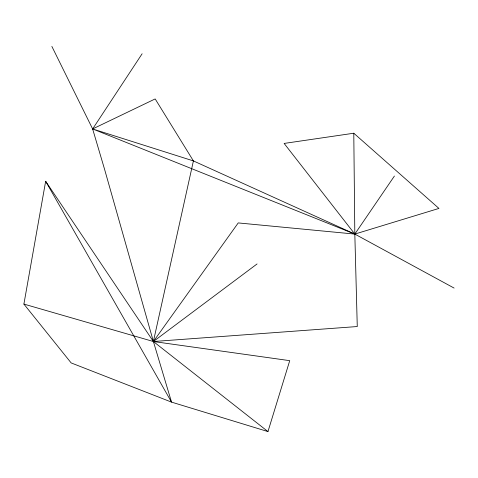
<?xml version="1.0" encoding="UTF-8"?>
<svg xmlns="http://www.w3.org/2000/svg" width="478" height="478" viewBox="0 0 478 478"><rect width="100%" height="100%" fill="white"/><g stroke="black" fill="none" stroke-linecap="round" stroke-linejoin="round"><path stroke-width="0.72" d="M23.9 304.086L45.655 181.27L153.39 341.513L171.536 402.118L267.961 431.58L289.728 360.663L153.39 341.513L23.9 304.086L71.15 362.916L171.536 402.118L45.655 181.27M142.127 53.769L92.636 128.952L104.503 169.045L153.39 341.513L267.961 431.58M51.869 46.42L92.636 128.952L155.177 98.928L193.405 160.919L153.39 341.513L357.269 326.54L354.819 234.083L394.41 176.047M257.068 263.946L153.39 341.513L238.235 222.921L354.819 234.083L438.947 208.426L353.786 133.225L284.129 143.43L354.819 234.083L454.1 288.073M354.819 234.083L92.636 128.952L193.405 160.919L354.819 234.083L353.786 133.225"/></g></svg>
